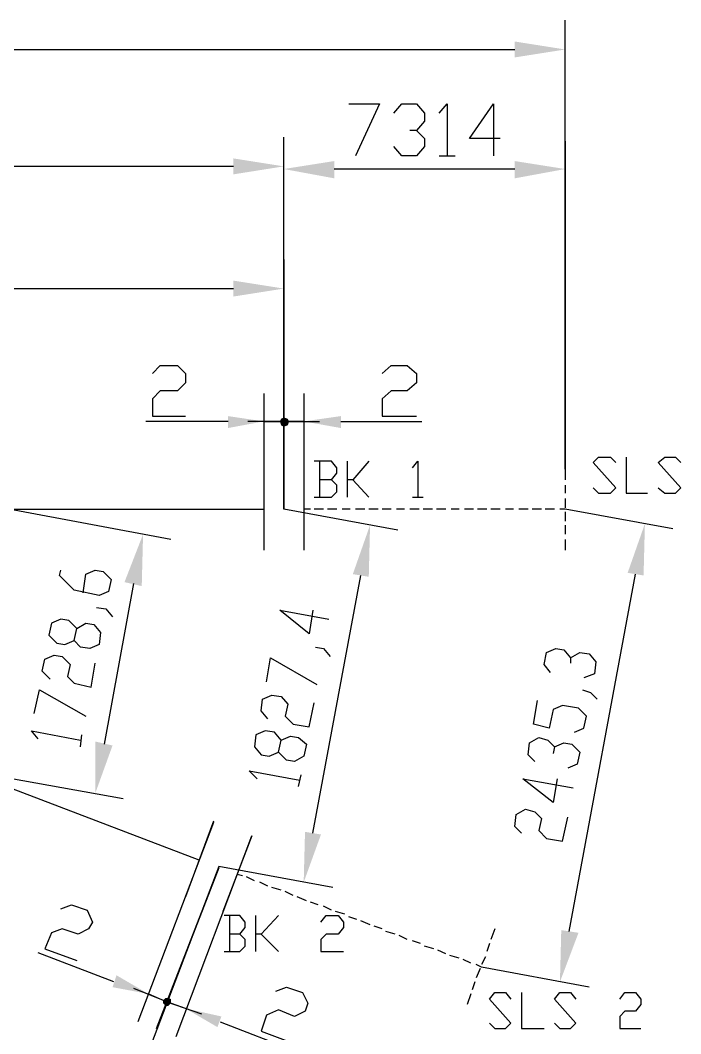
# Model space of a CAD drawing. Header units: millimetres. Extents: x -45 to 90, y -17 to 16.
# Drawn here: x -7.974 to -5.693, y 1.696 to 5.194 of the extents above; entities that cross this region are included whole.
import ezdxf

# ---------------------------------------------------------------- set-up
doc = ezdxf.new("R2010")
doc.units = ezdxf.units.MM
doc.layers.add('PDF_Geometry', color=7, linetype='Continuous')
doc.layers.add('PDF_Solid Fills', color=7, linetype='Continuous')

msp = doc.modelspace()

# ---------------------------------------------------------------- linework, layer by layer
at = {"layer": 'PDF_Geometry', "lineweight": 25}
for points in [[(-6.0923, 3.6444), (-6.0923, 5.1938)], [(-12.8722, 5.093), (-6.2665, 5.093)], [(-6.8395, 4.905), (-6.7341, 4.905), (-6.8166, 4.7262)], [(-6.6836, 4.8729), (-6.6561, 4.905), (-6.6057, 4.905), (-6.5782, 4.8729), (-6.5782, 4.8454), (-6.6057, 4.8133), (-6.6286, 4.8133)], [(-6.5278, 4.8729), (-6.5003, 4.905), (-6.5003, 4.7262)], [(-6.3169, 4.7858), (-6.4224, 4.7858), (-6.3398, 4.905), (-6.3398, 4.7262)], [(-6.6057, 4.8133), (-6.5782, 4.7858), (-6.5782, 4.7583), (-6.6057, 4.7262), (-6.6561, 4.7262), (-6.6836, 4.7583)], [(-6.6699, 3.4335), (-7.0641, 3.5069), (-7.0641, 4.7904)], [(-7.0641, 4.3687), (-7.0641, 3.5069), (-7.0641, 3.9057), (-7.0641, 3.5069), (-7.0641, 4.7767)], [(-6.0923, 4.7767), (-6.0923, 3.6444), (-6.0923, 3.6077)], [(-6.5278, 4.7262), (-6.4728, 4.7262)], [(-7.2383, 4.6896), (-12.8722, 4.6896)], [(-6.2665, 4.6804), (-6.8899, 4.6804)], [(-10.3555, 4.2678), (-7.2383, 4.2678)], [(-7.518, 3.9744), (-7.4905, 4.0019), (-7.4309, 4.0019), (-7.4034, 3.9744), (-7.4034, 3.9423), (-7.4309, 3.9148), (-7.4905, 3.9148), (-7.518, 3.8873), (-7.518, 3.8277), (-7.4034, 3.8277)], [(-6.7249, 3.9744), (-6.6928, 4.0019), (-6.6378, 4.0019), (-6.6057, 3.9744), (-6.6057, 3.9423), (-6.6378, 3.9148), (-6.6928, 3.9148), (-6.7249, 3.8873), (-6.7249, 3.8277), (-6.6057, 3.8277)], [(-7.1329, 3.9057), (-7.1329, 3.6444), (-7.1329, 3.3647)], [(-6.9954, 3.9057), (-6.9954, 3.6444), (-6.9954, 3.3647)], [(-7.2567, 3.8094), (-7.5409, 3.8094)], [(-6.9954, 3.8094), (-7.0641, 3.8094), (-7.1879, 3.8094)], [(-7.1329, 3.8094), (-7.0641, 3.8094), (-6.9404, 3.8094)], [(-6.867, 3.8094), (-6.5874, 3.8094)], [(-5.996, 3.5802), (-5.9777, 3.5619), (-5.9364, 3.5619), (-5.9181, 3.5802), (-5.996, 3.6673), (-5.9777, 3.6856), (-5.9364, 3.6856), (-5.9181, 3.6673)], [(-5.8814, 3.6856), (-5.8814, 3.5619), (-5.8081, 3.5619)], [(-5.7714, 3.5802), (-5.7485, 3.5619), (-5.7118, 3.5619), (-5.6935, 3.5802), (-5.7714, 3.6673), (-5.7485, 3.6856), (-5.7118, 3.6856), (-5.6935, 3.6673)], [(-6.8991, 3.6077), (-6.8808, 3.6306), (-6.8808, 3.649), (-6.8991, 3.6719), (-6.9587, 3.6719)], [(-6.9404, 3.6719), (-6.9404, 3.5481)], [(-6.8441, 3.5481), (-6.8441, 3.6719)], [(-6.7707, 3.6719), (-6.8258, 3.6077), (-6.8441, 3.6077)], [(-6.6195, 3.649), (-6.6011, 3.6719), (-6.6011, 3.5481)], [(-6.9587, 3.5481), (-6.8991, 3.5481), (-6.8808, 3.5664), (-6.8808, 3.5894), (-6.8991, 3.6077), (-6.9404, 3.6077)], [(-6.8258, 3.6077), (-6.7707, 3.5481)], [(-6.0923, 3.5894), (-6.0923, 3.5619)], [(-6.6195, 3.5481), (-6.5828, 3.5481)], [(-6.0923, 3.5435), (-6.0923, 3.5114)], [(-12.9776, 3.5069), (-10.5297, 3.5069), (-7.3575, 2.2966)], [(-10.8644, 2.6267), (-10.5297, 3.5069), (-7.1329, 3.5069)], [(-7.4538, 3.4014), (-8.013, 3.5069), (-8.1781, 2.6084), (-8.8749, 0.7839)], [(-6.9724, 3.5069), (-6.9954, 3.5069)], [(-6.9266, 3.5069), (-6.9587, 3.5069)], [(-6.8808, 3.5069), (-6.9129, 3.5069)], [(-6.8349, 3.5069), (-6.8624, 3.5069)], [(-6.7845, 3.5069), (-6.8166, 3.5069)], [(-6.7387, 3.5069), (-6.7707, 3.5069)], [(-6.6928, 3.5069), (-6.7249, 3.5069)], [(-6.647, 3.5069), (-6.6745, 3.5069)], [(-6.5965, 3.5069), (-6.6286, 3.5069)], [(-6.5507, 3.5069), (-6.5828, 3.5069)], [(-6.5049, 3.5069), (-6.537, 3.5069)], [(-6.459, 3.5069), (-6.4865, 3.5069)], [(-6.4086, 3.5069), (-6.4407, 3.5069)], [(-6.3628, 3.5069), (-6.3948, 3.5069)], [(-6.3169, 3.5069), (-6.349, 3.5069)], [(-6.2711, 3.5069), (-6.2986, 3.5069)], [(-6.2206, 3.5069), (-6.2527, 3.5069)], [(-6.1748, 3.5069), (-6.2069, 3.5069)], [(-6.129, 3.5069), (-6.1611, 3.5069)], [(-5.721, 3.4381), (-6.0923, 3.5069), (-6.1106, 3.5069)], [(-6.0923, 3.4977), (-6.0923, 3.4656)], [(-6.0923, 3.4518), (-6.0923, 3.4198)], [(-6.0923, 3.4014), (-6.0923, 3.3647)], [(-7.7563, 3.2181), (-7.7472, 3.2822), (-7.7151, 3.296), (-7.6876, 3.2914), (-7.6601, 3.2639), (-7.6692, 3.2226), (-7.7013, 3.2089), (-7.7884, 3.2272), (-7.8388, 3.2776), (-7.8343, 3.296)], [(-6.9633, 2.3883), (-6.7982, 3.2776)], [(-6.0785, 2.0491), (-5.8493, 3.2822)], [(-7.683, 2.6955), (-7.5821, 3.2501)], [(-7.7105, 3.1676), (-7.6784, 3.163), (-7.6555, 3.1355)], [(-6.9633, 3.1585), (-6.977, 3.0759), (-7.0779, 3.1585), (-6.9083, 3.1264)], [(-7.7793, 3.0943), (-7.7472, 3.1126), (-7.7197, 3.108), (-7.6967, 3.0805), (-7.7013, 3.0393), (-7.7334, 3.0255), (-7.7655, 3.0301), (-7.7884, 3.053), (-7.7793, 3.0943), (-7.8068, 3.1218), (-7.8343, 3.1264), (-7.8663, 3.1126), (-7.8755, 3.0714), (-7.848, 3.0439), (-7.8205, 3.0393), (-7.7884, 3.053)], [(-6.9541, 3.0301), (-6.9266, 3.0255), (-6.9037, 2.998)], [(-6.1427, 2.943), (-6.1656, 2.9705), (-6.1565, 3.0118), (-6.1244, 3.0255), (-6.0969, 3.0209), (-6.074, 2.9934), (-6.074, 2.9751)], [(-6.074, 2.9934), (-6.0419, 3.0118), (-6.0098, 3.0072), (-5.9869, 2.9797), (-5.9914, 2.9384), (-6.0281, 2.9247)], [(-7.8709, 2.9201), (-7.8984, 2.9476), (-7.8893, 2.9888), (-7.8572, 3.0028), (-7.8297, 2.998), (-7.8022, 2.9705), (-7.8113, 2.9293), (-7.7884, 2.9063), (-7.7288, 2.8926), (-7.7151, 2.9751)], [(-7.1237, 2.9109), (-7.11, 2.9934), (-6.9495, 2.9017)], [(-7.9259, 2.8009), (-7.9076, 2.8834), (-7.7472, 2.7917)], [(-6.0327, 2.8834), (-6.0052, 2.8742), (-5.9823, 2.8513)], [(-7.1191, 2.7826), (-7.1421, 2.8101), (-7.1375, 2.8513), (-7.1054, 2.8651), (-7.0733, 2.8605), (-7.0504, 2.833), (-7.0595, 2.7917), (-7.032, 2.7642), (-6.977, 2.7551), (-6.9587, 2.8376)], [(-6.0602, 2.7367), (-6.0281, 2.7505), (-6.0189, 2.7917), (-6.0465, 2.8192), (-6.1015, 2.8284), (-6.1336, 2.8146), (-6.1473, 2.7505), (-6.2023, 2.7642), (-6.1886, 2.8467)], [(-7.9122, 2.7138), (-7.9351, 2.7413), (-7.7655, 2.7092)], [(-7.0733, 2.7092), (-7.0412, 2.723), (-7.0137, 2.7184), (-6.9862, 2.6955), (-6.9954, 2.6542), (-7.0275, 2.6359), (-7.055, 2.6405), (-7.0825, 2.668), (-7.0733, 2.7092), (-7.0962, 2.7367), (-7.1283, 2.7413), (-7.1604, 2.7276), (-7.165, 2.6863), (-7.1421, 2.659), (-7.1146, 2.6542), (-7.0825, 2.668)], [(-7.7655, 2.6863), (-7.7609, 2.7276)], [(-6.1977, 2.6359), (-6.2206, 2.659), (-6.2161, 2.7), (-6.184, 2.7184), (-6.1519, 2.7092), (-6.129, 2.6863), (-6.1336, 2.6634)], [(-6.129, 2.6863), (-6.0969, 2.7), (-6.0694, 2.6955), (-6.0419, 2.668), (-6.051, 2.6267), (-6.0831, 2.6129)], [(-8.366, 2.1224), (-8.1781, 2.6084), (-7.6188, 2.5075)], [(-7.1558, 2.5763), (-7.1833, 2.6038), (-7.0091, 2.5717)], [(-7.0137, 2.5488), (-7.0045, 2.59)], [(-6.1198, 2.5763), (-6.1336, 2.4938), (-6.239, 2.5763), (-6.0648, 2.5444)], [(-6.2436, 2.3883), (-6.2665, 2.4112), (-6.2619, 2.4525), (-6.2298, 2.4708), (-6.1977, 2.4617), (-6.1748, 2.4388), (-6.184, 2.3975), (-6.1565, 2.37), (-6.1015, 2.3608), (-6.0831, 2.4433)], [(-7.3071, 2.425), (-7.5684, 1.7374)], [(-7.3071, 2.4298), (-7.4034, 2.1683)], [(-7.4354, 1.687), (-7.1741, 2.3792), (-7.275, 2.1179)], [(-6.8945, 2.2006), (-7.2887, 2.2737), (-7.6234, 1.3936)], [(-7.2062, 2.2416), (-7.2246, 2.2462)], [(-7.165, 2.2233), (-7.1925, 2.2371)], [(-7.1191, 2.205), (-7.1466, 2.2187)], [(-7.0733, 2.1912), (-7.1054, 2.2006)], [(-7.032, 2.1729), (-7.0595, 2.1866)], [(-7.8343, 2.127), (-7.7976, 2.1408), (-7.7426, 2.1224), (-7.7242, 2.0812), (-7.738, 2.0583), (-7.7747, 2.0399), (-7.8297, 2.0583), (-7.8663, 2.0445), (-7.8893, 1.9895), (-7.7793, 1.9483)], [(-6.9862, 2.1545), (-7.0183, 2.1683)], [(-6.9449, 2.1408), (-6.9724, 2.15)], [(-6.8991, 2.1224), (-6.9266, 2.1362)], [(-7.2154, 2.0399), (-7.1971, 2.0629), (-7.1971, 2.0812), (-7.2154, 2.1041), (-7.2704, 2.1041)], [(-7.2521, 2.1041), (-7.2521, 1.9803)], [(-7.1604, 1.9803), (-7.1604, 2.1041)], [(-7.0825, 2.1041), (-7.1421, 2.0399), (-7.1604, 2.0399)], [(-6.9358, 2.0812), (-6.9174, 2.1041), (-6.8762, 2.1041), (-6.8578, 2.0812), (-6.8578, 2.0629), (-6.8762, 2.0399), (-6.9174, 2.0399), (-6.9358, 2.0216), (-6.9358, 1.9803), (-6.8578, 1.9803)], [(-6.8533, 2.1087), (-6.8853, 2.1179)], [(-6.812, 2.0904), (-6.8395, 2.0995)], [(-6.7662, 2.072), (-6.7982, 2.086)], [(-6.7249, 2.0583), (-6.7524, 2.0674)], [(-7.2704, 1.9803), (-7.2154, 1.9803), (-7.1971, 1.9987), (-7.1971, 2.0216), (-7.2154, 2.0399), (-7.2521, 2.0399)], [(-7.1421, 2.0399), (-7.0825, 1.9803)], [(-6.6791, 2.0399), (-6.7112, 2.0491)], [(-6.6378, 2.0216), (-6.6653, 2.0353)], [(-6.3353, 2.0583), (-6.349, 2.0216)], [(-6.592, 2.0078), (-6.6195, 2.017)], [(-6.5461, 1.9895), (-6.5782, 1.9987)], [(-6.3536, 2.0078), (-6.3628, 1.9803)], [(-7.6509, 1.8749), (-7.9122, 1.9758)], [(-6.5049, 1.9714), (-6.5324, 1.9849)], [(-6.459, 1.9574), (-6.4911, 1.9666)], [(-6.3673, 1.962), (-6.3811, 1.9345)], [(-6.4178, 1.9391), (-6.4453, 1.9528)], [(-6.0098, 1.8568), (-6.3811, 1.9253), (-6.3994, 1.9345)], [(-6.3857, 1.9207), (-6.3994, 1.8887)], [(-7.0916, 1.8428), (-7.055, 1.8568), (-6.9999, 1.8382), (-6.9816, 1.8016), (-6.9908, 1.7741), (-7.0275, 1.7557), (-7.0825, 1.7786), (-7.1237, 1.7603), (-7.1421, 1.7053), (-7.032, 1.664)], [(-6.404, 1.8749), (-6.4132, 1.8474)], [(-7.4034, 1.7832), (-7.4675, 1.8061), (-7.5821, 1.852)], [(-7.5317, 1.8336), (-7.4675, 1.8061), (-7.3483, 1.7649)], [(-6.4178, 1.8336), (-6.4315, 1.797)], [(-6.3536, 1.7328), (-6.3353, 1.7145), (-6.2986, 1.7145), (-6.2802, 1.7328), (-6.3536, 1.8153), (-6.3353, 1.8382), (-6.2986, 1.8382), (-6.2802, 1.8153)], [(-6.2436, 1.8382), (-6.2436, 1.7145), (-6.1656, 1.7145)], [(-6.129, 1.7328), (-6.1106, 1.7145), (-6.074, 1.7145), (-6.0556, 1.7328), (-6.129, 1.8153), (-6.1106, 1.8382), (-6.074, 1.8382), (-6.0556, 1.8153)], [(-5.9043, 1.8153), (-5.886, 1.8382), (-5.8493, 1.8382), (-5.831, 1.8153), (-5.831, 1.797), (-5.8493, 1.7741), (-5.886, 1.7741), (-5.9043, 1.7557), (-5.9043, 1.7145), (-5.831, 1.7145)], [(-7.2842, 1.7374), (-7.0229, 1.6365)]]:
    msp.add_lwpolyline(points, dxfattribs=at)
at = {"layer": 'PDF_Geometry', "lineweight": 9}
for points in [[(-7.0641, 3.5069), (-7.0595, 3.5069)], [(-7.2887, 2.2737), (-7.2842, 2.2737)]]:
    msp.add_lwpolyline(points, dxfattribs=at)
at = {"layer": 'PDF_Geometry', "lineweight": 25}
msp.add_lwpolyline([(-7.5042, 1.7145), (-7.2887, 2.2691)], close=True, dxfattribs=at)
at = {"layer": 'PDF_Solid Fills', "transparency": 33554559}
for points in [[(-6.2665, 5.1205), (-6.2665, 5.0656), (-6.0923, 5.093)], [(-7.2383, 4.7171), (-7.2383, 4.662), (-7.0641, 4.6896)], [(-6.8899, 4.7079), (-6.8899, 4.6483), (-7.0641, 4.6804)], [(-6.2665, 4.7079), (-6.2665, 4.6483), (-6.0923, 4.6804)], [(-7.2383, 4.2953), (-7.2383, 4.2403), (-7.0641, 4.2678)], [(-7.2567, 3.8277), (-7.2567, 3.7865), (-7.1329, 3.8094)], [(-7.0733, 3.8186), (-7.0779, 3.8094), (-7.0641, 3.8094)], [(-7.0733, 3.8186), (-7.0779, 3.8094), (-7.0641, 3.8094)], [(-7.0641, 3.8232), (-7.0733, 3.8186), (-7.0641, 3.8094)], [(-7.0641, 3.8232), (-7.0733, 3.8186), (-7.0641, 3.8094)], [(-7.0504, 3.8186), (-7.0641, 3.8232), (-7.0641, 3.8094)], [(-7.0504, 3.8186), (-7.0641, 3.8232), (-7.0641, 3.8094)], [(-7.0458, 3.8094), (-7.0504, 3.8186), (-7.0641, 3.8094)], [(-7.0458, 3.8094), (-7.0504, 3.8186), (-7.0641, 3.8094)], [(-6.867, 3.8277), (-6.867, 3.7865), (-6.9954, 3.8094)], [(-7.0779, 3.8094), (-7.0733, 3.7957), (-7.0641, 3.8094)], [(-7.0779, 3.8094), (-7.0733, 3.7957), (-7.0641, 3.8094)], [(-7.0733, 3.7957), (-7.0641, 3.7911), (-7.0641, 3.8094)], [(-7.0733, 3.7957), (-7.0641, 3.7911), (-7.0641, 3.8094)], [(-7.0641, 3.7911), (-7.0504, 3.7957), (-7.0641, 3.8094)], [(-7.0504, 3.7957), (-7.0458, 3.8094), (-7.0641, 3.8094)], [(-7.0641, 3.7911), (-7.0504, 3.7957), (-7.0641, 3.8094)], [(-7.0504, 3.7957), (-7.0458, 3.8094), (-7.0641, 3.8094)], [(-6.8258, 3.2822), (-6.7707, 3.2731), (-6.7662, 3.4518)], [(-5.8768, 3.2868), (-5.8218, 3.2776), (-5.8172, 3.4564)], [(-7.6142, 3.2547), (-7.5546, 3.241), (-7.55, 3.4198)], [(-7.7151, 2.7046), (-7.6555, 2.6909), (-7.7151, 2.5258)], [(-6.9908, 2.3929), (-6.9358, 2.3837), (-6.9954, 2.2187)], [(-6.106, 2.0537), (-6.0465, 2.0445), (-6.1106, 1.8749)], [(-7.6417, 1.8978), (-7.6555, 1.8568), (-7.5317, 1.8336)], [(-7.4721, 1.8199), (-7.4813, 1.8107), (-7.4675, 1.8061)], [(-7.4721, 1.8199), (-7.4813, 1.8107), (-7.4675, 1.8061)], [(-7.4629, 1.8199), (-7.4721, 1.8199), (-7.4675, 1.8061)], [(-7.4629, 1.8199), (-7.4721, 1.8199), (-7.4675, 1.8061)], [(-7.4538, 1.8153), (-7.4629, 1.8199), (-7.4675, 1.8061)], [(-7.4538, 1.8153), (-7.4629, 1.8199), (-7.4675, 1.8061)], [(-7.4813, 1.8107), (-7.4813, 1.8016), (-7.4675, 1.8061)], [(-7.4813, 1.8107), (-7.4813, 1.8016), (-7.4675, 1.8061)], [(-7.4813, 1.8016), (-7.4721, 1.7924), (-7.4675, 1.8061)], [(-7.4813, 1.8016), (-7.4721, 1.7924), (-7.4675, 1.8061)], [(-7.4721, 1.7924), (-7.4629, 1.7924), (-7.4675, 1.8061)], [(-7.4721, 1.7924), (-7.4629, 1.7924), (-7.4675, 1.8061)], [(-7.4538, 1.8016), (-7.4538, 1.8153), (-7.4675, 1.8061)], [(-7.4538, 1.8016), (-7.4538, 1.8153), (-7.4675, 1.8061)], [(-7.4629, 1.7924), (-7.4538, 1.8016), (-7.4675, 1.8061)], [(-7.4629, 1.7924), (-7.4538, 1.8016), (-7.4675, 1.8061)], [(-7.2796, 1.7557), (-7.2933, 1.719), (-7.4034, 1.7832)]]:
    msp.add_solid(points, dxfattribs=at)

doc.saveas('drawing.dxf')
